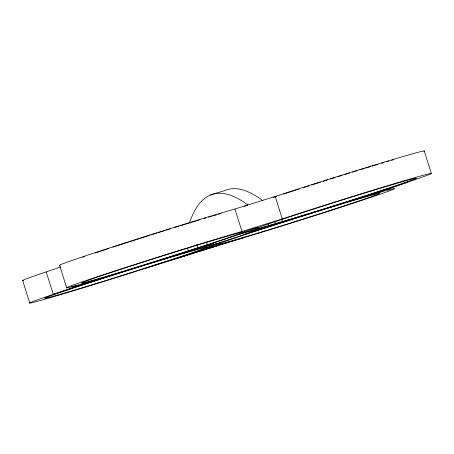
<?xml version="1.0" encoding="UTF-8"?>
<svg xmlns="http://www.w3.org/2000/svg" width="454" height="454" viewBox="0 0 454 454"><rect width="100%" height="100%" fill="white"/><g stroke="black" fill="none" stroke-linecap="round" stroke-linejoin="round"><path stroke-width="0.68" d="M317.04 211.303L255.982 229.769L239.973 233.912C245.631 230.995 251.868 228.992 258.014 227.323L256.408 228.311L248.389 231.29L215.707 242.311L205.106 246.698L144.043 265.164M317.329 211.201L341.039 203.886A100.527 1.754 -17.5 0 1 384.771 192.564A100.527 1.754 -17.5 0 1 256.425 233.855L219.078 245.001L203.069 249.144C220.116 241.301 238.872 237.584 255.982 229.769M244.575 206.326L247.839 204.981A579.264 115.469 72.7 0 0 189.483 222.852M207.296 244.717A84.682 1.476 -17.5 0 0 204.169 243.089A84.682 1.476 -17.5 0 0 82.055 282.74A84.682 1.476 -17.5 0 0 188.399 250.852L207.296 244.717L206.468 242.073M215.707 242.311L119.067 273.007A100.527 1.754 -17.5 0 0 29.782 303.107L22.7 280.64M245.376 234.156L342.015 203.46A100.527 1.754 -17.5 0 0 426.391 174.438A100.527 1.754 -17.5 0 0 282.28 218.924L242.01 231.466A100.527 1.754 -17.5 0 0 90.198 279.131A100.527 1.754 -17.5 0 0 120.043 272.582L143.753 265.267M145.473 268.303L151.579 266.379A325.109 5.675 -17.5 0 1 239.133 239.116L244.848 237.357M210.497 194.982L225.139 190.425A579.264 115.469 72.7 0 1 262.474 200.424M60.223 265.329A100.527 1.754 -17.5 0 1 121.405 244.082A100.527 1.754 -17.5 0 1 234.922 208.999L275.198 196.457A100.527 1.754 -17.5 0 1 378.205 163.945A100.527 1.754 -17.5 0 1 423.866 151.324M268.535 225.649L282.456 221.563A84.682 1.476 -17.5 0 0 413.202 179.619A84.682 1.476 -17.5 0 0 323.259 206.008A84.682 1.476 -17.5 0 0 268.535 225.649L268.115 224.327M424.218 150.893L431.3 173.36M389.067 188.348L389.487 189.67A148.923 2.599 -17.5 0 1 407.794 182.105M292.331 218.834L292.688 219.963M275.198 196.457L282.28 218.924M281.622 218.924L282.456 221.563M274.704 221.104L275.493 223.606M244.541 231.517L244.961 232.834M234.922 208.999L242.01 231.466M204.686 245.376L205.106 246.698L221.109 242.555C192.087 254.399 161.562 262.656 131.825 272.655A100.527 1.754 -17.5 0 1 29.782 303.107M196.86 244.655L197.848 247.788M187.564 248.213L188.399 250.852M59.605 265.408L66.687 287.87M60.921 266.89A87.384 1.527 -17.5 0 1 46.206 271.895L53.294 294.362A87.384 1.527 -17.5 0 0 71.601 286.797M23.784 280.476A100.527 1.754 -17.5 0 1 46.206 271.895M82.793 257.293A84.682 1.476 -17.5 0 1 84.404 256.726M95.062 253.077A84.682 1.476 -17.5 0 1 108.881 248.486M112.757 247.214A84.682 1.476 -17.5 0 1 128.539 242.096M129.861 241.67A84.682 1.476 -17.5 0 1 149.894 235.28M151.199 234.866A84.682 1.476 -17.5 0 1 157.141 232.993M158.469 232.573A84.682 1.476 -17.5 0 1 164.427 230.706M165.738 230.292A84.682 1.476 -17.5 0 1 170.29 228.873M174.353 227.607A84.682 1.476 -17.5 0 1 179.12 226.132M180.471 225.717A84.682 1.476 -17.5 0 1 190.907 222.505M191.628 222.29A84.682 1.476 -17.5 0 1 200.061 219.725M204.056 218.516A84.682 1.476 -17.5 0 1 205.98 217.943M208.448 217.199A84.682 1.476 -17.5 0 1 212.12 216.11M213.533 215.695A84.682 1.476 -17.5 0 1 216.921 214.697M218.209 214.322A84.682 1.476 -17.5 0 1 221.24 213.442M273.263 197.467A84.682 1.476 -17.5 0 1 276.577 196.366M283.608 194.051A84.682 1.476 -17.5 0 1 299.101 189.012M303.147 187.706A84.682 1.476 -17.5 0 1 309.026 185.822M311.699 184.965A84.682 1.476 -17.5 0 1 320.479 182.173M323.18 181.316A84.682 1.476 -17.5 0 1 327.777 179.863M330.427 179.029A84.682 1.476 -17.5 0 1 335.069 177.571M337.714 176.742A84.682 1.476 -17.5 0 1 342.288 175.312M344.904 174.501A84.682 1.476 -17.5 0 1 349.688 173.014M352.406 172.174A84.682 1.476 -17.5 0 1 357.094 170.727M359.721 169.915A84.682 1.476 -17.5 0 1 364.193 168.548M365.635 168.105A84.682 1.476 -17.5 0 1 370.589 166.595M371.979 166.175A84.682 1.476 -17.5 0 1 377.989 164.365M381.735 163.241A84.682 1.476 -17.5 0 1 383.959 162.577M386.819 161.732A84.682 1.476 -17.5 0 1 388.879 161.125M391.496 160.358A84.682 1.476 -17.5 0 1 393.346 159.825M85.897 283.001L80.551 285.214L107.797 276.452L85.897 283.001M381.054 191.696L352.854 200.146L388.442 188.682L387.585 189A156.602 2.735 -17.5 0 0 381.054 191.696M201.718 250.114L178.019 257.946L216.314 246.023L201.718 250.114M272.684 225.61L253.786 231.75A84.682 1.476 -17.5 0 0 256.913 233.379A84.682 1.476 -17.5 0 0 379.028 193.727A84.682 1.476 -17.5 0 0 272.684 225.61M192.547 250.818L178.632 254.898A84.682 1.476 -17.5 0 0 47.88 296.848A84.682 1.476 -17.5 0 0 137.823 270.459A84.682 1.476 -17.5 0 0 192.547 250.818"/></g></svg>
